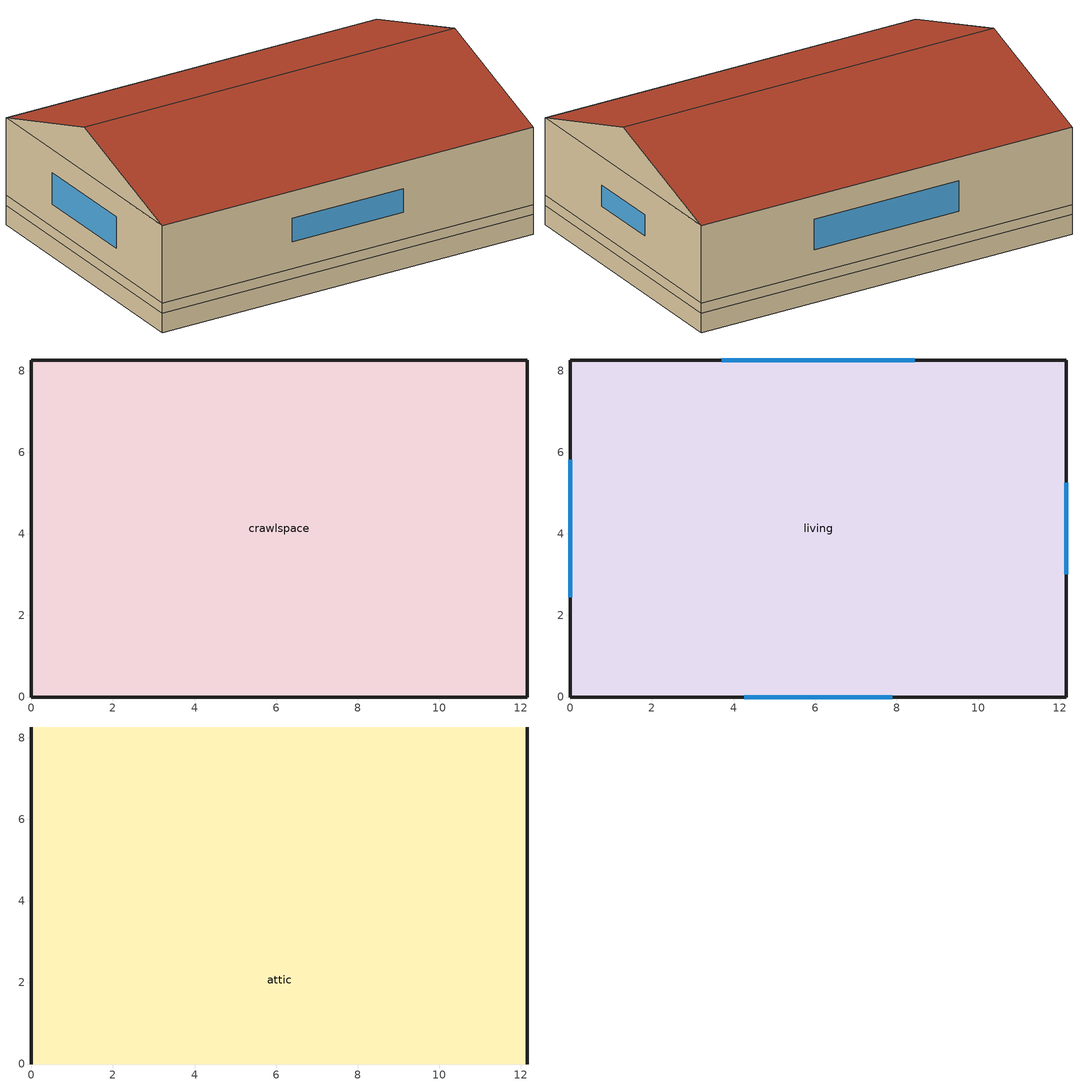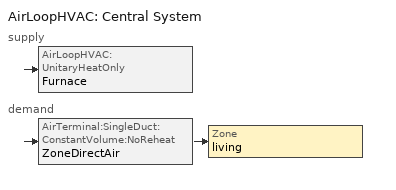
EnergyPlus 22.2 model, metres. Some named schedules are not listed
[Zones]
crawlspace
 floor foundation (Slab Construction): 0,0 0,8.26 12.16,8.26 12.16,0 z-0.61
 wall outside (foundation wall construction): 0,0 12.16,0 12.16,8.26 0,8.26 0,0 z0:0.3
 wall foundation (foundation wall construction): 0,0 12.16,0 12.16,8.26 0,8.26 0,0 z-0.61:0
living
 floor to crawlspace (main floor construction): 0,0 0,8.26 12.16,8.26 12.16,0 z0.3
 wall outside (ag wall construction): 0,0 12.16,0 12.16,8.26 0,8.26 0,0 z0.3:2.69
 window (Exterior Window): 4.26,0 7.89,0 z1.14:1.86; 8.45,8.26 3.71,8.26 z1.03:1.97; 12.16,3 12.16,5.26 z1.17:1.83; 0,5.82 0,2.44 z1.01:1.99
 ceiling to attic (ceiling construction): 0,0 12.16,0 12.16,8.26 0,8.26 z2.69
attic
 wall outside (ag wall construction): 12.16,0,2.69 12.16,8.26,2.69 12.16,4.13,4.07; 0,8.26,2.69 0,0,2.69 0,4.13,4.07
 roof outside (roof construction): 0,0,2.69 12.16,0,2.69 12.16,4.13,4.07 0,4.13,4.07; 12.16,8.26,2.69 0,8.26,2.69 0,4.13,4.07 12.16,4.13,4.07
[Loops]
AirLoopHVAC 'Central System'
 supply: AirLoopHVAC:UnitaryHeatOnly 'Furnace'
 demand: AirTerminal:SingleDuct:ConstantVolume:NoReheat 'ZoneDirectAir' > Zone 'living'
[Building]
SITE_01918-2019_1st: North Axis {deg}=0; Terrain=Suburbs; Loads Convergence Tolerance Value, Note: originally 0.04=0.05; Temperature Convergence Tolerance Value {deltaC}=0.05; Solar Distribution=FullInteriorAndExteriorWithReflections; Maximum Number of Warmup Days=25; Minimum Number of Warmup Days=3
[SizingPeriod:WeatherFileConditionType]
Name | Period Selection
Extreme_Winter | WinterExtreme
Extreme_Summer | SummerExtreme
[Site:WaterMainsTemperature]
Calculation method=Schedule; Temperature schedule=MainsWaterTemp
[Material]
syn_stucco: MediumSmooth, 0.003048, 8.65E-02, 400, 878.64
sheathing_consol_layer: Rough, 0.0127, 0.0940184, 685.008, 1172.332
OSB_7/16in: MediumSmooth, 0.0111125, 0.1163, 544.627, 1213.36
OSB_1in: MediumSmooth, 0.0254, 0.1163, 544.627, 1213.36
Custom_Wall_Layer: Smooth, 0.0871018, 0.057, 120, 1550, 0.9, 0.7, 0.7
Custom_Ceiling_Layer: Rough, 0.0937116, 0.0617176, 41.9286, 776.251, 0.9, 0.7, 0.7
Floor_Ins_Custom: Rough, 0.0781247, 0.05, 55.074, 916.9311
Drywall_1/2in: MediumSmooth, 0.0127, 0.16009, 800.923, 1087.84
Plywood_3/4in: Rough, 0.01905, 0.115458, 544.68, 674.54, 0.9, 0.7, 0.7
Slab Material: MediumRough, 0.1524, 1.8, 2400, 750, 0.9, 0.65, 0.65
Concrete-8in: Rough, 0.2032, 1.31141, 2242.8, 837.4, 0.9
Basement Wall Material: MediumRough, 0.3, 1.802, 2243, 837, 0.9, 0.65, 0.65
Found_Wall_Custom: Rough, 0.0116274, 0.029, 28, 1450, 0.9, 0.7, 0.7
[WindowMaterial:SimpleGlazingSystem]
Glass: 2.96078, 0.540082, 0.88
[WindowMaterial:Shade]
SHADE ROLL - LIGHT OPAQUE: Solar Transmittance=0.05; Solar Reflectance=0.5; Visible Transmittance=0.05; Visible Reflectance=0.8; Infrared Hemispherical Emissivity=0.9; Infrared Transmittance=0; Thickness {m}=0.003; Conductivity {W/m-K}=0.1; Shade to Glass Distance {m}=0.05; Top Opening Multiplier=1; Bottom Opening Multiplier=1; Left-Side Opening Multiplier=0; Right-Side Opening Multiplier=0; Airflow Permeability=0
[Construction]
Exterior Window: Glass
window_w_blinds: Glass, SHADE ROLL - LIGHT OPAQUE
ag wall construction: syn_stucco, sheathing_consol_layer, OSB_7/16in, Custom_Wall_Layer, Drywall_1/2in
ceiling construction: Custom_Ceiling_Layer, Drywall_1/2in
roof construction: OSB_1in
main floor construction: Floor_Ins_Custom, Plywood_3/4in
foundation wall construction: Basement Wall Material
Slab Construction: Slab Material
GrndFootingWall: Concrete-8in
[AvailabilityManager:Scheduled]
System availability: Schedule=always_avail
[WindowShadingControl]
Shades: Zone=living; Shading Type - was InteriorBlind=InteriorShade; Construction with Shading=window_w_blinds; Shading Control Type - was OnIfScheduleAllows=OnIfHighSolarOnWindow; Setpoint {W/m2, W or deg C}=20; Shading Control Is Scheduled - was Yes=No; Glare Control Is Active=No; Multiple Surface Control Type=Sequential; Fenestration Surface 1=window_floor1_front; Fenestration Surface 2=window_floor1_back; Fenestration Surface 3=window_floor1_right; Fenestration Surface 4=window_floor1_left
[ElectricEquipment]
electric_mels1: Zone or ZoneList=living; Schedule=MiscElecPlugLoad; Design Level Calculation Method=EquipmentLevel; Design Level {W}=1715.03; Fraction Latent=0.06; Fraction Radiant=0.69; Fraction Lost=0.25
[GasEquipment]
gas_mels1: living, MiscGasPlugLoad, EquipmentLevel, 0, , , 0.06, 0.69, 0.25, , gas_mels
[People]
people_unit1: Zone or ZoneList=living; Number of People Schedule=Occupancy; Number of People Calculation Method=People; Number of People=2; Fraction Radiant=0; Sensible Heat Fraction=autocalculate; Activity Level Schedule=activity_sch; Enable ASHRAE 55 Comfort Warnings=No; Mean Radiant Temperature Calculation Type=ZoneAveraged
[Lights]
Interior Lights: Zone or ZoneList=living; Schedule=InteriorLightingHE; Design Level Calculation Method=Watts/Area; Watts per Zone Floor Area {W/m2}=0; Return Air Fraction=0; Fraction Radiant=0.6; Fraction Visible=0.2; Fraction Replaceable=0
[Exterior:Lights]
Exterior Lights: Schedule=ExteriorLighting; Design Level {W}=0
[SurfaceProperty:ExposedFoundationPerimeter]
floor_foundation: Exposed Perimeter Calculation Method=BySegment; Surface Segment 1 Exposed=Yes; Surface Segment 2 Exposed=Yes; Surface Segment 3 Exposed=Yes; Surface Segment 4 Exposed=Yes
[Foundation:Kiva:Settings]
Soil Conductivity {W/m-K}=1.8; Soil Density {kg/m3}=1842.3; Soil Specific Heat {J/kg-K}=418.7; Ground Solar Absorptivity=0.9; Ground Thermal Absorptivity=0.9; Ground Surface Roughness {m}=0.03; Far-Field Width {m}=40; Deep-Ground Boundary Condition=ZeroFlux; Deep-Ground Depth {m}=40; Minimum Cell Dimension {m}=0.02; Maximum Cell Growth Coefficient=1.5; Simulation Timestep=Hourly
[Foundation:Kiva]
Kiva Foundation: Interior Horizontal Insulation Depth {m}=0; Exterior Vertical Insulation Material=Found_Wall_Custom; Exterior Vertical Insulation Depth {m}=0.60957; Wall Height Above Grade {m}=0.152393; Wall Depth Below Slab {m}=0.304785; Footing Wall Construction=GrndFootingWall
[Shading:Overhang] Height above Window or Door {m}=0.3; Tilt Angle from Window/Door {deg}=90; Left extension from Window/Door Width {m}=0; Right extension from Window/Door Width {m}=0; Depth {m}=0.3
Name | Window or Door
overhang_window_floor1_front | window_floor1_front
overhang_window_floor1_back | window_floor1_back
overhang_window_floor1_right | window_floor1_right
overhang_window_floor1_left | window_floor1_left
[Zone] Multiplier=1
living; attic; crawlspace
[Sizing:System]
Central System: Type of Load to Size On=Sensible; Design Outdoor Air Flow Rate {m3/s}=autosize; Central Heating Maximum System Air Flow Ratio=1; Preheat Design Temperature {C}=7; Preheat Design Humidity Ratio {kgWater/kgDryAir}=0.008; Precool Design Temperature {C}=11; Precool Design Humidity Ratio {kgWater/kgDryAir}=0.008; Central Cooling Design Supply Air Temperature {C}=12; Central Heating Design Supply Air Temperature {C}=50; Tpye of Zone Sum to Use=NonCoincident; 100% Outdoor Air in Cooling=No; 100% Outdoor Air in Heating=No; Central Cooling Design Supply Air Humidity Ratio {kgWater/kgDryAir}=0.008; Central Heating Design Supply Air Humidity Ratio {kgWater/kgDryAir}=0.008; Cooling Supply Air Flow Rate Method=DesignDay; Heating Supply Air Flow Rate Method=DesignDay; Zone Maximum Outdoor Air Fraction=1; Cooling Design Capacity Method=CoolingDesignCapacity; Cooling Design Capacity {W}=autosize; Heating Design Capacity Method=HeatingDesignCapacity; Heating Design Capacity {W}=autosize; Central Cooling Capacity Control Method=OnOff
[AirLoopHVAC]
Central System: Design Supply Air Flow Rate {m3/s}=autosize
[Zone equipment]
living: ZoneDirectAir
[AirLoopHVAC:UnitaryHeatOnly]
Furnace: Availability Schedule=always_avail; Supply Air Fan Operating Mode Schedule=fan_cycle; Maximum Supply Air Temperature {C} (Assume 120 deg. F per BEopt)=48.89; Supply Air Flow Rate During Heating Operation {m3/s}=0.49317; Controlling Zone or Thermostat Location=living; Supply Fan=Fan; Fan Placement=BlowThrough; Heating Coil Object Type (e.g. Coil:Heating:electric)=Coil:Heating:Electric; Heating Coil=Heating_Resistance_Main
[AirTerminal:SingleDuct:ConstantVolume:NoReheat]
ZoneDirectAir: Availability Schedule=always_avail; Maximum Air Flow Rate {m3/s}=0.49317
[Coil:Heating:Electric]
Heating_Resistance_Main: Availability Schedule=always_avail; Efficiency=1; Nominal Capacity {W}=14700
[Fan:OnOff]
Fan: Availability Schedule=always_avail; Fan Total Efficiency   #From the study from Dave... (assume lower of range from https://www.google.com/url?sa=t&rct=j&q=&esrc=s&source=web&cd=&cad=rja&uact=8&ved=2ahUKEwi126iPupL6AhXRKH0KHY1aCRQQFnoECAcQAQ&url=https%3A%2F%2Fsimulationresearch.lbl.gov%2Fdirpubs%2Fun_articleEP04.pdf&usg=AOvVaw3FeuE2aG3V_bDC2gq5wXwM)=0.35; Pressure Rise {Pa}   #based on 0.5W/cfm assuming 1200 cfm,motor eff = 0.65 @ 400cfm/ton and fan eff = 0.58...=125; Maximum Flow Rate {m3/s}=0.49317; Motor Efficiency   #From the study from Dave @ 400cfm/ton and back calculating for seer > 13...=0.65; Motor In Airstream Fraction=1
[ZoneControl:Thermostat]
Zone Thermostat: Zone or ZoneList=living; Control Type Schedule=zone_control_type; Control 1=thermostat_living Dual SP Control; Temperature Difference Between Cutout And Setpoint {deltaC}=2.22222
[ThermostatSetpoint:DualSetpoint]
thermostat_living Dual SP Control: Heating Setpoint Temperature Schedule=heating_sch; Cooling Setpoint Temperature Schedule=cooling_sch
[Sizing:Zone]
living: Zone Cooling Design Supply Air Temperature Input Method=SupplyAirTemperature; Zone Cooling Design Supply Air Temperature {C}=12; Zone Heating Design Supply Air Temperature Input Method=SupplyAirTemperature; Zone Heating Design Supply Air Temperature {C}=50; Zone Cooling Design Supply Air Humidity Ratio {kgWater/kgDryAir}=0.008; Zone Heating Design Supply Air Humidity Ratio {kgWater/kgDryAir}=0.008; Cooling Design Air Flow Method=DesignDay; Cooling Minimum Air Flow per Zone Floor Area {m3/s-m2}=0.000762; Heating Design Air Flow Method=DesignDay; Heating Maximum Air Flow per Zone Floor Area {m3/s-m2}=0.002032
[Schedule:Day:Hourly]
OccupancyDay: 1, 1, 1, 1, 1, 1, 1, 1, 1, 1, 1, 1, 1, 1, 1, 1, 1, 1, 1, 1, 1, 1, 1, 1
ExteriorLightingDay: 1, 1, 1, 1, 1, 1, 0, 0, 0, 0, 0, 0, 0, 0, 0, 0, 0, 0, 1, 1, 1, 1, 1, 1
LightingDay_EELighting: 0.06875, 0.06875, 0.06875, 0.06875, 0.20625, 0.429688, 0.48125, 0.429688, 0.189062, 0.128906, 0.128906, 0.128906, 0.128906, 0.128906, 0.128906, 0.223438, 0.48125, 0.670312, 0.902344, 1, 1, 0.75625, 0.421094, 0.171875
MiscGasPlugLoadDay: 0.60749, 0.559339, 0.552853, 0.545071, 0.524481, 0.585279, 0.676232, 0.718547, 0.60749, 0.517023, 0.529183, 0.529345, 0.520428, 0.538424, 0.568742, 0.600357, 0.710117, 0.862678, 0.936608, 0.966764, 1, 0.976654, 0.845169, 0.734436
[Schedule:Week:Compact]
OccupancyWeek: AllDays, OccupancyDay
LightingProfileWeek_EELighting: For: AllDays, LightingDay_EELighting
ExteriorLightingProfileWeek: For: AllDays, ExteriorLightingDay
MiscGasPlugLoadWeek: For: AllDays, MiscGasPlugLoadDay
[Schedule:Year]
Occupancy: OccupancyWeek, 1, 1, 12, 31
InteriorLightingHE: LightingProfileWeek_EELighting, 1, 1, 12, 31
ExteriorLighting: ExteriorLightingProfileWeek, 1, 1, 12, 31
MiscGasPlugLoad: MiscGasPlugLoadWeek, 1, 1, 12, 31
[Schedule:Compact]
activity_sch: Through: 12/31, For: AllDays, Until: 24:00, 117.28
zone_control_type: Through: 12/31, For: AllDays, Until 24:00, 4
always_avail: Through: 12/31, For: AllDays, Until: 24:00, 1
fan_cycle: Through: 12/31, For: AllDays, Until: 24:00, 0
[Schedule:File] Rows to Skip at Top=1; Number of Hours of Data=8760; Column Separator=Comma; Interpolate to Timestep=Yes
Name | File | Column Number
heating_sch | ..\..\..\Building Blocks\Schedules\Schedules.csv | 20
cooling_sch | ..\..\..\Building Blocks\Schedules\Schedules.csv | 10
MainsWaterTemp | ..\..\..\Building Blocks\Schedules\MainsWaterTemp.csv | 8
MiscElecPlugLoad | ..\..\..\Building Blocks\Schedules\Schedules.csv | 197
[AirflowNetwork:SimulationControl]
House AirflowNetwork: AirflowNetwork Control=MultizoneWithDistribution; Wind Pressure Coefficient Type=SurfaceAverageCalculation; Building Type=LOWRISE; Maximum Number of Iterations=500; Relative Airflow Convergence Tolerance=0.001; Absolute Airflow Convergence Tolerance {kg/s}=0.00001; Convergence Acceleration Limit=0; Azimuth Angle of Long Axis of Building {deg}=0; Ratio of Building Width Along Short Axis to Width Along Long Axis=0.75; Allow Unsupported Zone Equipment=Yes
[AirflowNetwork:MultiZone:Zone]
Name | Ventilation Control Mode | Minimum Venting Open Factor | Indoor and Outdoor Temperature Difference Lower Limit For Maximum Venting Open Factor {deltaC} | Indoor and Outdoor Temperature Difference Upper Limit for Minimun Venting Open Factor {deltaC} | Indoor and Outdoor Enthalpy Difference Lower Limit For Maximum Venting Open Factor {deltaJ/kg} | Indoor and Outdoor Enthalpy Difference Upper Limit for Minimun Venting Open Factor {deltaJ/kg} | Venting Availability Schedule | Indoor and Outdoor Temperature Difference Upper Limit for Minimun Venting Open Factor {{deltaC}} | Indoor and Outdoor Enthalpy Difference Upper Limit for Minimun Venting Open Factor {{deltaJ/kg}}
living | NoVent | 0.3 | 5 | 10 | 0 | 300000
attic | Constant |  |  | 100 |  | 300000 | inf_sch
crawlspace | Constant |  |  |  |  |  | inf_sch | 100 | 300000
[AirflowNetwork:MultiZone:Surface:EffectiveLeakageArea] Discharge Coefficient=1; Reference Pressure Difference {Pa}=4; Air Mass Flow Exponent=0.65
ZoneLeak_FrontBackWall; ZoneLeak_LeftRightWall: Effective Leakage Area {m2}=0.00809468
ZoneLeak_Ceiling: Effective Leakage Area {m2}=0.0323787
AtticVent: Effective Leakage Area {m2}	# modulated to yield 4.6 ach across the board...=0.00992394
CrawlVent: Effective Leakage Area {m2}	# dummy originally 0.37=0.168218
ZoneLeak_Floor: Effective Leakage Area {m2}=1e-05
[AirflowNetwork:MultiZone:Surface]
roof_front: Leakage Component=AtticVent; Window/Door Opening Factor, or Crack Factor=1; Ventilation Control Mode=Constant; Minimum Venting Open Factor=0; Indoor and Outdoor Temperature Difference Upper Limit for Minimun Venting Open Factor {deltaC}=100; Indoor and Outdoor Enthalpy Difference Upper Limit for Minimun Venting Open Factor {deltaJ/kg}=300000; Venting Availability Schedule=inf_sch
roof_back; roof_right; roof_left: Leakage Component=AtticVent; Window/Door Opening Factor, or Crack Factor=1; Ventilation Control Mode=Constant; Indoor and Outdoor Temperature Difference Upper Limit for Minimun Venting Open Factor {deltaC}=100; Indoor and Outdoor Enthalpy Difference Upper Limit for Minimun Venting Open Factor {deltaJ/kg}=300000; Venting Availability Schedule=inf_sch
ceiling: Leakage Component=ZoneLeak_Ceiling; Window/Door Opening Factor, or Crack Factor=1; Ventilation Control Mode=NoVent
wall_floor1_front; wall_floor1_back: Leakage Component=ZoneLeak_FrontBackWall; Window/Door Opening Factor, or Crack Factor=1; Ventilation Control Mode=NoVent
wall_floor1_left; wall_floor1_right: Leakage Component=ZoneLeak_LeftRightWall; Window/Door Opening Factor, or Crack Factor=1; Ventilation Control Mode=NoVent
bgwall_upper_front; bgwall_upper_back; bgwall_upper_left; bgwall_upper_right: Leakage Component=CrawlVent; Ventilation Control Mode=Constant; Venting Availability Schedule=inf_sch; Window/Door Opening Factor, or Crack Factor {}=1; Indoor and Outdoor Temperature Difference Upper Limit for Minimun Venting Open Factor {{deltaC}}=100; Indoor and Outdoor Enthalpy Difference Upper Limit for Minimun Venting Open Factor {{deltaJ/kg}}=300000
floor_main: Leakage Component=ZoneLeak_Floor; Ventilation Control Mode=NoVent; Window/Door Opening Factor, or Crack Factor {}=1
[AirflowNetwork:Distribution:Node] Node Height {m}=3
Name | Component Object Type or Node Type
EquipmentInletNode; ZoneSupplyNode; ZoneSupplyRegisterNode ATInlet; ZoneSupplyRegisterNode; ZoneOutletNode; ZoneReturnNode; MainReturnNode; MainInletNode; HeatingInletNode; HeatingOutletNode | Other
SplitterNode | AirLoopHVAC:ZoneSplitter
MixerNode | AirLoopHVAC:ZoneMixer
[AirflowNetwork:Distribution:Linkage]
Name | Node 1 | Node 2 | Component | Thermal Zone
MainSupplyLink | EquipmentInletNode | SplitterNode | MainTrunk | crawlspace
ZoneSupplyLink | SplitterNode | ZoneSupplyNode | ZoneSupply | crawlspace
ZoneSupplyLeakLink | ZoneSupplyNode | attic | SupplyLeak
ZoneSupplyLink2 | ZoneSupplyNode | ZoneSupplyRegisterNode ATInlet | ZoneSupply | crawlspace
ZoneSupplyLink2 ATInlet | ZoneSupplyRegisterNode ATInlet | ZoneSupplyRegisterNode | ZoneSupplyLink2 ATInlet Duct | crawlspace
ZoneSupplyConnectionLink | ZoneSupplyRegisterNode | living | ZoneConnectionDuct
ZoneReturnConnectionLink | living | ZoneOutletNode | ZoneConnectionDuct
ZoneReturnLink1 | Zoneoutletnode | ZoneReturnNode | ZoneReturn | crawlspace
ZoneReturnLeakLink | crawlspace | ZoneReturnNode | ReturnLeak
ZoneReturnLink2 | ZoneReturnNode | MixerNode | ZoneReturn | crawlspace
MainReturnLink | MixerNode | MainReturnNode | MainReturn | crawlspace
SystemReturnLink | MainReturnNode | MainInletNode | AirLoopReturn
SupplyFanLink | MainInletNode | HeatingInletNode | Fan
HeatingCoilLink | HeatingInletNode | HeatingOutletNode | Heating_Resistance_Main
EquipmentAirLoopLink | HeatingOutletNode | EquipmentInletNode | AirLoopSupply
[AirflowNetwork:Distribution:Component:Duct] Overall Moisture Transmittance Coefficient from Air to Air {kg/m2}=1e-07
Name | Duct Length {m} | Hydraulic Diameter {m} | Cross Section Area {m2} | Surface Roughness {m} | Coefficient for Local Dynamic Loss Due to Fitting | Overall Heat Transmittance Coefficient (U-Factor) from Air to Air {W/m2-K} | OverallHeat Transmittance Coefficient (U-Factor) from Air to Air {W/m2-K}
MainTrunk | 2 | 0.591921 | 0.275216 | 0.0009 | 0.01 | 1.00302
ZoneSupply | 15 | 0.591921 | 0.275216 | 0.0009 | 10 | 1.00302
ZoneSupplyLink2 ATInlet Duct | 0.0001 | 0.591921 | 0.275216 | 0.0009 | 0 | 0.943
ZoneConnectionDuct; AirLoopSupply | 0.1 | 0.591921 | 0.275216 | 0.0001 | 0 |  | 0.943
ZoneReturn | 8 | 0.52943 | 0.220173 | 0.0009 | 9 | 0.0567447
MainReturn | 1 | 0.52943 | 0.220173 | 0.0009 | 0.01 | 0.0567447
AirLoopReturn | 0.1 | 0.52943 | 0.220173 | 0.0001 | 0 | 0.943
[AirflowNetwork:Distribution:Component:LeakageRatio] Maximum Flow Rate {m3/s}=0.56034; Reference Pressure Difference {Pa}=25; Air Mass Flow Exponent=0.65
Name | Effective Leakage Ratio
SupplyLeak | 0.170528
ReturnLeak | 0.001
[AirflowNetwork:Distribution:Component:Coil]
Heating_Resistance_Main: Coil:Heating:electric, 0.1, 1
[AirflowNetwork:Distribution:Component:Fan]
Fan=Fan
